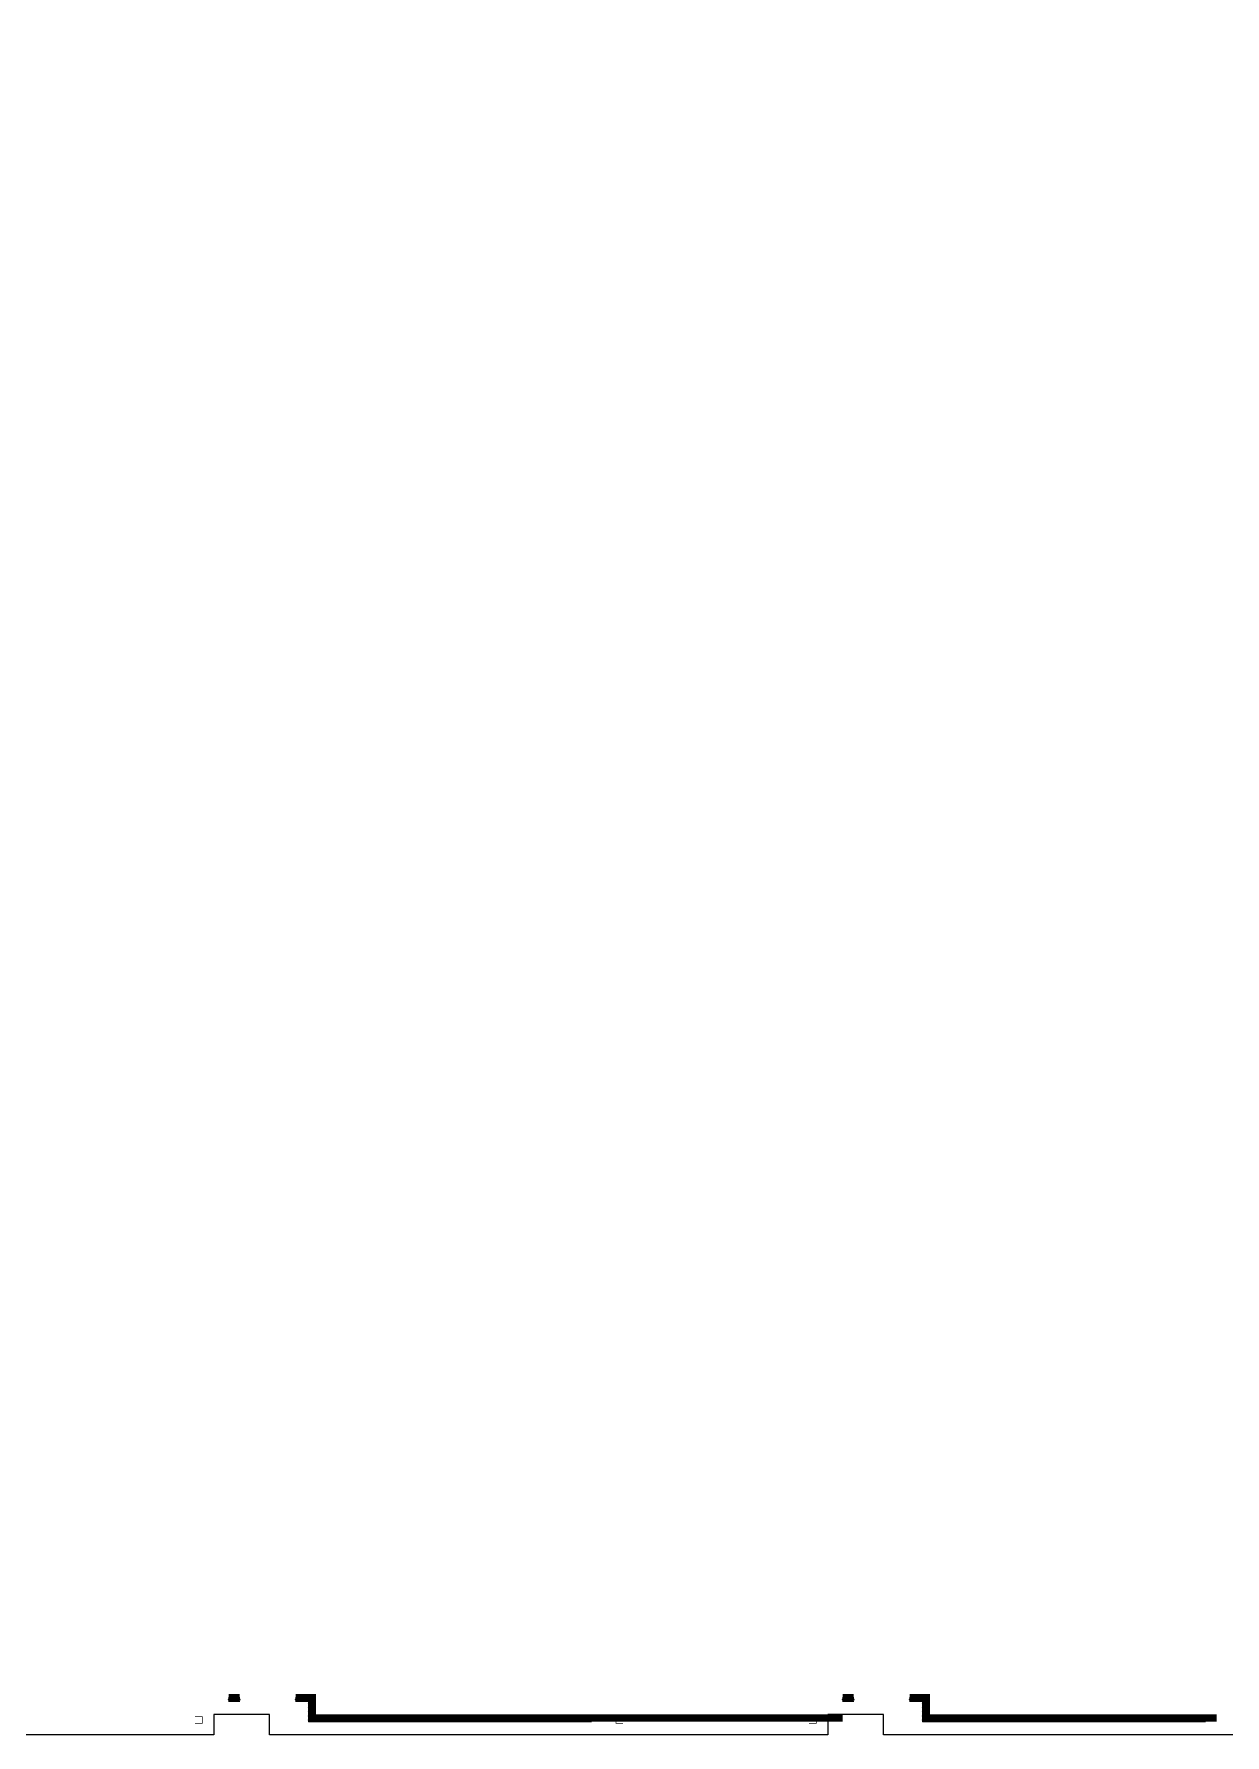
# Model space of a CAD drawing. Extents: x -1313754 to 847533, y 489853 to 941203.
# Drawn here: x -1220534 to -1188530, y 741120 to 786831 of the extents above; entities that cross this region are included whole.
import ezdxf

# ---------------------------------------------------------------- set-up
doc = ezdxf.new("R2010")
doc.units = 0
doc.header["$LTSCALE"] = 1000
doc.header["$MEASUREMENT"] = 0
doc.layers.get('Defpoints').update_dxf_attribs({"color": 210})
for name, color, linetype in [('A-HRAIL', 173, 'Continuous'), ('A-SFCE', 30, 'Continuous'), ('A-彩色打印层', 12, 'Continuous'), ('DIM_SYMB', 3, 'Continuous')]:
    doc.layers.add(name, color=color, linetype=linetype)

# ---------------------------------------------------------------- blocks, each defined once
blk = doc.blocks.new('234234werwer')
at = {"layer": 'Defpoints'}
blk.add_lwpolyline([(573850, -81700), (558850, -81700), (558850, -81150), (557350, -81150), (557350, -81700), (542350, -81700), (542350, -81150), (540850, -81150), (540850, -81700), (525850, -81700), (525850, -81150), (524350, -81150), (524350, -81700), (502000, -81700), (502000, -62537), (525438, 9700)], dxfattribs=at)
blk = doc.blocks.new('3333')
at = {"layer": 'A-SFCE', "const_width": 20}
blk.add_lwpolyline([(-227064, 766320), (-227064, 766510), (-227244, 766510), (-227244, 766320)], dxfattribs=at)
blk = doc.blocks.new('99平面图例外参$0$$LinePat$圆环')
for points in [[(0, 150), (300, 150)], [(0, 0), (300, 0)], [(0, -150), (300, -150)]]:
    blk.add_lwpolyline(points)
at = {"color": 0}
blk.add_circle((150, 0), 150, dxfattribs=at)
blk = doc.blocks.new('34242343243')
at = {"layer": 'A-HRAIL'}
for p, xscale, yscale, zscale, rotation in [((-215204, 742070), 0.333333312028715, 0.3333333333333333, 0.3333333333333333, 180), ((-215104, 742070), 0.333333312028715, 0.3333333333333333, 0.3333333333333333, 180), ((-215004, 742070), 0.333333312028715, 0.3333333333333333, 0.3333333333333333, 180), ((-213388, 742070), 0.3888888888074629, 0.3333333333333333, 0.3333333333333333, 180), ((-213271, 742070), 0.3888888888074629, 0.3333333333333333, 0.3333333333333333, 180), ((-213154, 742070), 0.3888888888074629, 0.3333333333333333, 0.3333333333333333, 180), ((-213104, 742120), 0.3611111227129974, 0.3333333333333333, 0.3333333333333333, 270), ((-213104, 742012), 0.3611111227129974, 0.3333333333333333, 0.3333333333333333, 270), ((-213104, 741903), 0.3611111227129974, 0.3333333333333333, 0.3333333333333333, 270), ((-198704, 742070), 0.333333312028715, 0.3333333333333333, 0.3333333333333333, 180), ((-198604, 742070), 0.333333312028715, 0.3333333333333333, 0.3333333333333333, 180), ((-198504, 742070), 0.333333312028715, 0.3333333333333333, 0.3333333333333333, 180), ((-196888, 742070), 0.3888888888074629, 0.3333333333333333, 0.3333333333333333, 180), ((-196771, 742070), 0.3888888888074629, 0.3333333333333333, 0.3333333333333333, 180), ((-196654, 742070), 0.3888888888074629, 0.3333333333333333, 0.3333333333333333, 180), ((-196604, 742120), 0.3611111227129974, 0.3333333333333333, 0.3333333333333333, 270), ((-196604, 742012), 0.3611111227129974, 0.3333333333333333, 0.3333333333333333, 270), ((-196604, 741903), 0.3611111227129974, 0.3333333333333333, 0.3333333333333333, 270), ((-213104, 741795), 0.3611111227129974, 0.3333333333333333, 0.3333333333333333, 270), ((-213104, 741687), 0.3611111227129974, 0.3333333333333333, 0.3333333333333333, 270), ((-213104, 741578), 0.3611111227129974, 0.3333333333333333, 0.3333333333333333, 270), ((-213054, 741526), 0.3333333334243607, 0.3333333334243607, 0.3333333334243607, 180), ((-212954, 741526), 0.3333333334243607, 0.3333333334243607, 0.3333333334243607, 180), ((-212854, 741526), 0.3333333334243607, 0.3333333334243607, 0.3333333334243607, 180), ((-212754, 741526), 0.3333333334243607, 0.3333333334243607, 0.3333333334243607, 180), ((-212654, 741526), 0.3333333334243607, 0.3333333334243607, 0.3333333334243607, 180), ((-212554, 741526), 0.3333333334243607, 0.3333333334243607, 0.3333333334243607, 180), ((-212454, 741526), 0.3333333334243607, 0.3333333334243607, 0.3333333334243607, 180), ((-212354, 741526), 0.3333333334243607, 0.3333333334243607, 0.3333333334243607, 180), ((-212254, 741526), 0.3333333334243607, 0.3333333334243607, 0.3333333334243607, 180), ((-212154, 741526), 0.3333333334243607, 0.3333333334243607, 0.3333333334243607, 180), ((-212054, 741526), 0.3333333334243607, 0.3333333334243607, 0.3333333334243607, 180), ((-211954, 741526), 0.3333333334243607, 0.3333333334243607, 0.3333333334243607, 180), ((-211854, 741526), 0.3333333334243607, 0.3333333334243607, 0.3333333334243607, 180), ((-211754, 741526), 0.3333333334243607, 0.3333333334243607, 0.3333333334243607, 180), ((-211654, 741526), 0.3333333334243607, 0.3333333334243607, 0.3333333334243607, 180), ((-211554, 741526), 0.3333333334243607, 0.3333333334243607, 0.3333333334243607, 180), ((-211454, 741526), 0.3333333334243607, 0.3333333334243607, 0.3333333334243607, 180), ((-211354, 741526), 0.3333333334243607, 0.3333333334243607, 0.3333333334243607, 180), ((-211254, 741526), 0.3333333334243607, 0.3333333334243607, 0.3333333334243607, 180), ((-211154, 741526), 0.3333333334243607, 0.3333333334243607, 0.3333333334243607, 180), ((-211054, 741526), 0.3333333334243607, 0.3333333334243607, 0.3333333334243607, 180), ((-210954, 741526), 0.3333333334243607, 0.3333333334243607, 0.3333333334243607, 180), ((-210854, 741526), 0.3333333334243607, 0.3333333334243607, 0.3333333334243607, 180), ((-210754, 741526), 0.3333333334243607, 0.3333333334243607, 0.3333333334243607, 180), ((-210654, 741526), 0.3333333334243607, 0.3333333334243607, 0.3333333334243607, 180), ((-210554, 741526), 0.3333333334243607, 0.3333333334243607, 0.3333333334243607, 180), ((-210454, 741526), 0.3333333334243607, 0.3333333334243607, 0.3333333334243607, 180), ((-210354, 741526), 0.3333333334243607, 0.3333333334243607, 0.3333333334243607, 180), ((-210254, 741526), 0.3333333334243607, 0.3333333334243607, 0.3333333334243607, 180), ((-210154, 741526), 0.3333333334243607, 0.3333333334243607, 0.3333333334243607, 180), ((-210054, 741526), 0.3333333334243607, 0.3333333334243607, 0.3333333334243607, 180), ((-209954, 741526), 0.3333333334243607, 0.3333333334243607, 0.3333333334243607, 180), ((-209854, 741526), 0.3333333334243607, 0.3333333334243607, 0.3333333334243607, 180), ((-209754, 741526), 0.3333333334243607, 0.3333333334243607, 0.3333333334243607, 180), ((-209654, 741526), 0.3333333334243607, 0.3333333334243607, 0.3333333334243607, 180), ((-209554, 741526), 0.3333333334243607, 0.3333333334243607, 0.3333333334243607, 180), ((-209454, 741526), 0.3333333334243607, 0.3333333334243607, 0.3333333334243607, 180), ((-209354, 741526), 0.3333333334243607, 0.3333333334243607, 0.3333333334243607, 180), ((-209254, 741526), 0.3333333334243607, 0.3333333334243607, 0.3333333334243607, 180), ((-209154, 741526), 0.3333333334243607, 0.3333333334243607, 0.3333333334243607, 180), ((-209054, 741526), 0.3333333334243607, 0.3333333334243607, 0.3333333334243607, 180), ((-208954, 741526), 0.3333333334243607, 0.3333333334243607, 0.3333333334243607, 180), ((-208854, 741526), 0.3333333334243607, 0.3333333334243607, 0.3333333334243607, 180), ((-208754, 741526), 0.3333333334243607, 0.3333333334243607, 0.3333333334243607, 180), ((-208654, 741526), 0.3333333334243607, 0.3333333334243607, 0.3333333334243607, 180), ((-208554, 741526), 0.3333333334243607, 0.3333333334243607, 0.3333333334243607, 180), ((-208454, 741526), 0.3333333334243607, 0.3333333334243607, 0.3333333334243607, 180), ((-208354, 741526), 0.3333333334243607, 0.3333333334243607, 0.3333333334243607, 180), ((-208254, 741526), 0.3333333334243607, 0.3333333334243607, 0.3333333334243607, 180), ((-208154, 741526), 0.3333333334243607, 0.3333333334243607, 0.3333333334243607, 180), ((-208054, 741526), 0.3333333334243607, 0.3333333334243607, 0.3333333334243607, 180), ((-207954, 741526), 0.3333333334243607, 0.3333333334243607, 0.3333333334243607, 180), ((-207854, 741526), 0.3333333334243607, 0.3333333334243607, 0.3333333334243607, 180), ((-207754, 741526), 0.3333333334243607, 0.3333333334243607, 0.3333333334243607, 180), ((-207654, 741526), 0.3333333334243607, 0.3333333334243607, 0.3333333334243607, 180), ((-207554, 741526), 0.3333333334243607, 0.3333333334243607, 0.3333333334243607, 180), ((-207454, 741526), 0.3333333334243607, 0.3333333334243607, 0.3333333334243607, 180), ((-207354, 741526), 0.3333333334243607, 0.3333333334243607, 0.3333333334243607, 180), ((-207254, 741526), 0.3333333334243607, 0.3333333334243607, 0.3333333334243607, 180), ((-207154, 741526), 0.3333333334243607, 0.3333333334243607, 0.3333333334243607, 180), ((-207054, 741526), 0.3333333334243607, 0.3333333334243607, 0.3333333334243607, 180), ((-206954, 741526), 0.3333333334243607, 0.3333333334243607, 0.3333333334243607, 180), ((-206854, 741526), 0.3333333334243607, 0.3333333334243607, 0.3333333334243607, 180), ((-206754, 741526), 0.3333333334243607, 0.3333333334243607, 0.3333333334243607, 180), ((-206654, 741526), 0.3333333334243607, 0.3333333334243607, 0.3333333334243607, 180), ((-206554, 741526), 0.3333333334243607, 0.3333333334243607, 0.3333333334243607, 180), ((-206454, 741526), 0.3333333334243607, 0.3333333334243607, 0.3333333334243607, 180), ((-206354, 741526), 0.3333333334243607, 0.3333333334243607, 0.3333333334243607, 180), ((-206254, 741526), 0.3333333334243607, 0.3333333334243607, 0.3333333334243607, 180), ((-206154, 741526), 0.3333333334243607, 0.3333333334243607, 0.3333333334243607, 180), ((-206054, 741526), 0.3333333334243607, 0.3333333334243607, 0.3333333334243607, 180), ((-205954, 741526), 0.3333333334243607, 0.3333333334243607, 0.3333333334243607, 180), ((-205854, 741526), 0.3333333334243607, 0.3333333334243607, 0.3333333334243607, 180), ((-205754, 741526), 0.3333333334243607, 0.3333333334243607, 0.3333333334243607, 180), ((-205654, 741526), 0.3333333334243607, 0.3333333334243607, 0.3333333334243607, 180), ((-205554, 741526), 0.3333333334243607, 0.3333333334243607, 0.3333333334243607, 180), ((-196604, 741795), 0.3611111227129974, 0.3333333333333333, 0.3333333333333333, 270), ((-196604, 741687), 0.3611111227129974, 0.3333333333333333, 0.3333333333333333, 270), ((-196604, 741578), 0.3611111227129974, 0.3333333333333333, 0.3333333333333333, 270), ((-196554, 741526), 0.3333333334243453, 0.3333333334243453, 0.3333333334243453, 180), ((-196454, 741526), 0.3333333334243453, 0.3333333334243453, 0.3333333334243453, 180), ((-196354, 741526), 0.3333333334243453, 0.3333333334243453, 0.3333333334243453, 180), ((-196254, 741526), 0.3333333334243453, 0.3333333334243453, 0.3333333334243453, 180), ((-196154, 741526), 0.3333333334243453, 0.3333333334243453, 0.3333333334243453, 180), ((-196054, 741526), 0.3333333334243453, 0.3333333334243453, 0.3333333334243453, 180), ((-195954, 741526), 0.3333333334243453, 0.3333333334243453, 0.3333333334243453, 180), ((-195854, 741526), 0.3333333334243453, 0.3333333334243453, 0.3333333334243453, 180), ((-195754, 741526), 0.3333333334243453, 0.3333333334243453, 0.3333333334243453, 180), ((-195654, 741526), 0.3333333334243453, 0.3333333334243453, 0.3333333334243453, 180), ((-195554, 741526), 0.3333333334243453, 0.3333333334243453, 0.3333333334243453, 180), ((-195454, 741526), 0.3333333334243453, 0.3333333334243453, 0.3333333334243453, 180), ((-195354, 741526), 0.3333333334243453, 0.3333333334243453, 0.3333333334243453, 180), ((-195254, 741526), 0.3333333334243453, 0.3333333334243453, 0.3333333334243453, 180), ((-195154, 741526), 0.3333333334243453, 0.3333333334243453, 0.3333333334243453, 180), ((-195054, 741526), 0.3333333334243453, 0.3333333334243453, 0.3333333334243453, 180), ((-194954, 741526), 0.3333333334243453, 0.3333333334243453, 0.3333333334243453, 180), ((-194854, 741526), 0.3333333334243453, 0.3333333334243453, 0.3333333334243453, 180), ((-194754, 741526), 0.3333333334243453, 0.3333333334243453, 0.3333333334243453, 180), ((-194654, 741526), 0.3333333334243453, 0.3333333334243453, 0.3333333334243453, 180), ((-194554, 741526), 0.3333333334243453, 0.3333333334243453, 0.3333333334243453, 180), ((-194454, 741526), 0.3333333334243453, 0.3333333334243453, 0.3333333334243453, 180), ((-194354, 741526), 0.3333333334243453, 0.3333333334243453, 0.3333333334243453, 180), ((-194254, 741526), 0.3333333334243453, 0.3333333334243453, 0.3333333334243453, 180), ((-194154, 741526), 0.3333333334243453, 0.3333333334243453, 0.3333333334243453, 180), ((-194054, 741526), 0.3333333334243453, 0.3333333334243453, 0.3333333334243453, 180), ((-193954, 741526), 0.3333333334243453, 0.3333333334243453, 0.3333333334243453, 180), ((-193854, 741526), 0.3333333334243453, 0.3333333334243453, 0.3333333334243453, 180), ((-193754, 741526), 0.3333333334243453, 0.3333333334243453, 0.3333333334243453, 180), ((-193654, 741526), 0.3333333334243453, 0.3333333334243453, 0.3333333334243453, 180), ((-193554, 741526), 0.3333333334243453, 0.3333333334243453, 0.3333333334243453, 180), ((-193454, 741526), 0.3333333334243453, 0.3333333334243453, 0.3333333334243453, 180), ((-193354, 741526), 0.3333333334243453, 0.3333333334243453, 0.3333333334243453, 180), ((-193254, 741526), 0.3333333334243453, 0.3333333334243453, 0.3333333334243453, 180), ((-193154, 741526), 0.3333333334243453, 0.3333333334243453, 0.3333333334243453, 180), ((-193054, 741526), 0.3333333334243453, 0.3333333334243453, 0.3333333334243453, 180), ((-192954, 741526), 0.3333333334243453, 0.3333333334243453, 0.3333333334243453, 180), ((-192854, 741526), 0.3333333334243453, 0.3333333334243453, 0.3333333334243453, 180), ((-192754, 741526), 0.3333333334243453, 0.3333333334243453, 0.3333333334243453, 180), ((-192654, 741526), 0.3333333334243453, 0.3333333334243453, 0.3333333334243453, 180), ((-192554, 741526), 0.3333333334243453, 0.3333333334243453, 0.3333333334243453, 180), ((-192454, 741526), 0.3333333334243453, 0.3333333334243453, 0.3333333334243453, 180), ((-192354, 741526), 0.3333333334243453, 0.3333333334243453, 0.3333333334243453, 180), ((-192254, 741526), 0.3333333334243453, 0.3333333334243453, 0.3333333334243453, 180), ((-192154, 741526), 0.3333333334243453, 0.3333333334243453, 0.3333333334243453, 180), ((-192054, 741526), 0.3333333334243453, 0.3333333334243453, 0.3333333334243453, 180), ((-191954, 741526), 0.3333333334243453, 0.3333333334243453, 0.3333333334243453, 180), ((-191854, 741526), 0.3333333334243453, 0.3333333334243453, 0.3333333334243453, 180), ((-191754, 741526), 0.3333333334243453, 0.3333333334243453, 0.3333333334243453, 180), ((-191654, 741526), 0.3333333334243453, 0.3333333334243453, 0.3333333334243453, 180), ((-191554, 741526), 0.3333333334243453, 0.3333333334243453, 0.3333333334243453, 180), ((-191454, 741526), 0.3333333334243453, 0.3333333334243453, 0.3333333334243453, 180), ((-191354, 741526), 0.3333333334243453, 0.3333333334243453, 0.3333333334243453, 180), ((-191254, 741526), 0.3333333334243453, 0.3333333334243453, 0.3333333334243453, 180), ((-191154, 741526), 0.3333333334243453, 0.3333333334243453, 0.3333333334243453, 180), ((-191054, 741526), 0.3333333334243453, 0.3333333334243453, 0.3333333334243453, 180), ((-190954, 741526), 0.3333333334243453, 0.3333333334243453, 0.3333333334243453, 180), ((-190854, 741526), 0.3333333334243453, 0.3333333334243453, 0.3333333334243453, 180), ((-190754, 741526), 0.3333333334243453, 0.3333333334243453, 0.3333333334243453, 180), ((-190654, 741526), 0.3333333334243453, 0.3333333334243453, 0.3333333334243453, 180), ((-190554, 741526), 0.3333333334243453, 0.3333333334243453, 0.3333333334243453, 180), ((-190454, 741526), 0.3333333334243453, 0.3333333334243453, 0.3333333334243453, 180), ((-190354, 741526), 0.3333333334243453, 0.3333333334243453, 0.3333333334243453, 180), ((-190254, 741526), 0.3333333334243453, 0.3333333334243453, 0.3333333334243453, 180), ((-190154, 741526), 0.3333333334243453, 0.3333333334243453, 0.3333333334243453, 180), ((-190054, 741526), 0.3333333334243453, 0.3333333334243453, 0.3333333334243453, 180), ((-189954, 741526), 0.3333333334243453, 0.3333333334243453, 0.3333333334243453, 180), ((-189854, 741526), 0.3333333334243453, 0.3333333334243453, 0.3333333334243453, 180), ((-189754, 741526), 0.3333333334243453, 0.3333333334243453, 0.3333333334243453, 180), ((-189654, 741526), 0.3333333334243453, 0.3333333334243453, 0.3333333334243453, 180), ((-189554, 741526), 0.3333333334243453, 0.3333333334243453, 0.3333333334243453, 180), ((-189454, 741526), 0.3333333334243453, 0.3333333334243453, 0.3333333334243453, 180), ((-189354, 741526), 0.3333333334243453, 0.3333333334243453, 0.3333333334243453, 180), ((-189254, 741526), 0.3333333334243453, 0.3333333334243453, 0.3333333334243453, 180), ((-189154, 741526), 0.3333333334243453, 0.3333333334243453, 0.3333333334243453, 180), ((-189054, 741526), 0.3333333334243453, 0.3333333334243453, 0.3333333334243453, 180)]:
    blk.add_blockref('99平面图例外参$0$$LinePat$圆环', p, dxfattribs=dict(at, xscale=xscale, yscale=yscale, zscale=zscale, rotation=rotation))
at = {"layer": 'A-SFCE', "rotation": 270}
for p in [(-982524, 514366), (-966024, 514366)]:
    blk.add_blockref('3333', p, dxfattribs=at)
at = {"layer": 'A-SFCE', "xscale": -1.000000000000023, "rotation": 90}
blk.add_blockref('3333', (561616, 514366), dxfattribs=at)
blk = doc.blocks.new('w4234324333')
at = {"layer": 'A-彩色打印层', "const_width": 200}
for points in [[(-215004, 742120), (-215304, 742120)], [(-213504, 742120), (-213054, 742120), (-213054, 741576), (-198804, 741576)], [(-198504, 742120), (-198804, 742120)], [(-197004, 742120), (-196554, 742120), (-196554, 741576), (-188754, 741576)]]:
    blk.add_lwpolyline(points, dxfattribs=at)

msp = doc.modelspace()

# ---------------------------------------------------------------- block references
msp.add_blockref('234234werwer', (-1756554.3, 822820))
at = {"layer": 'A-彩色打印层'}
msp.add_blockref('w4234324333', (-1000000, 0), dxfattribs=at)
at = {"layer": 'DIM_SYMB'}
msp.add_blockref('34242343243', (-1000000, 0), dxfattribs=at)

doc.saveas('drawing.dxf')
